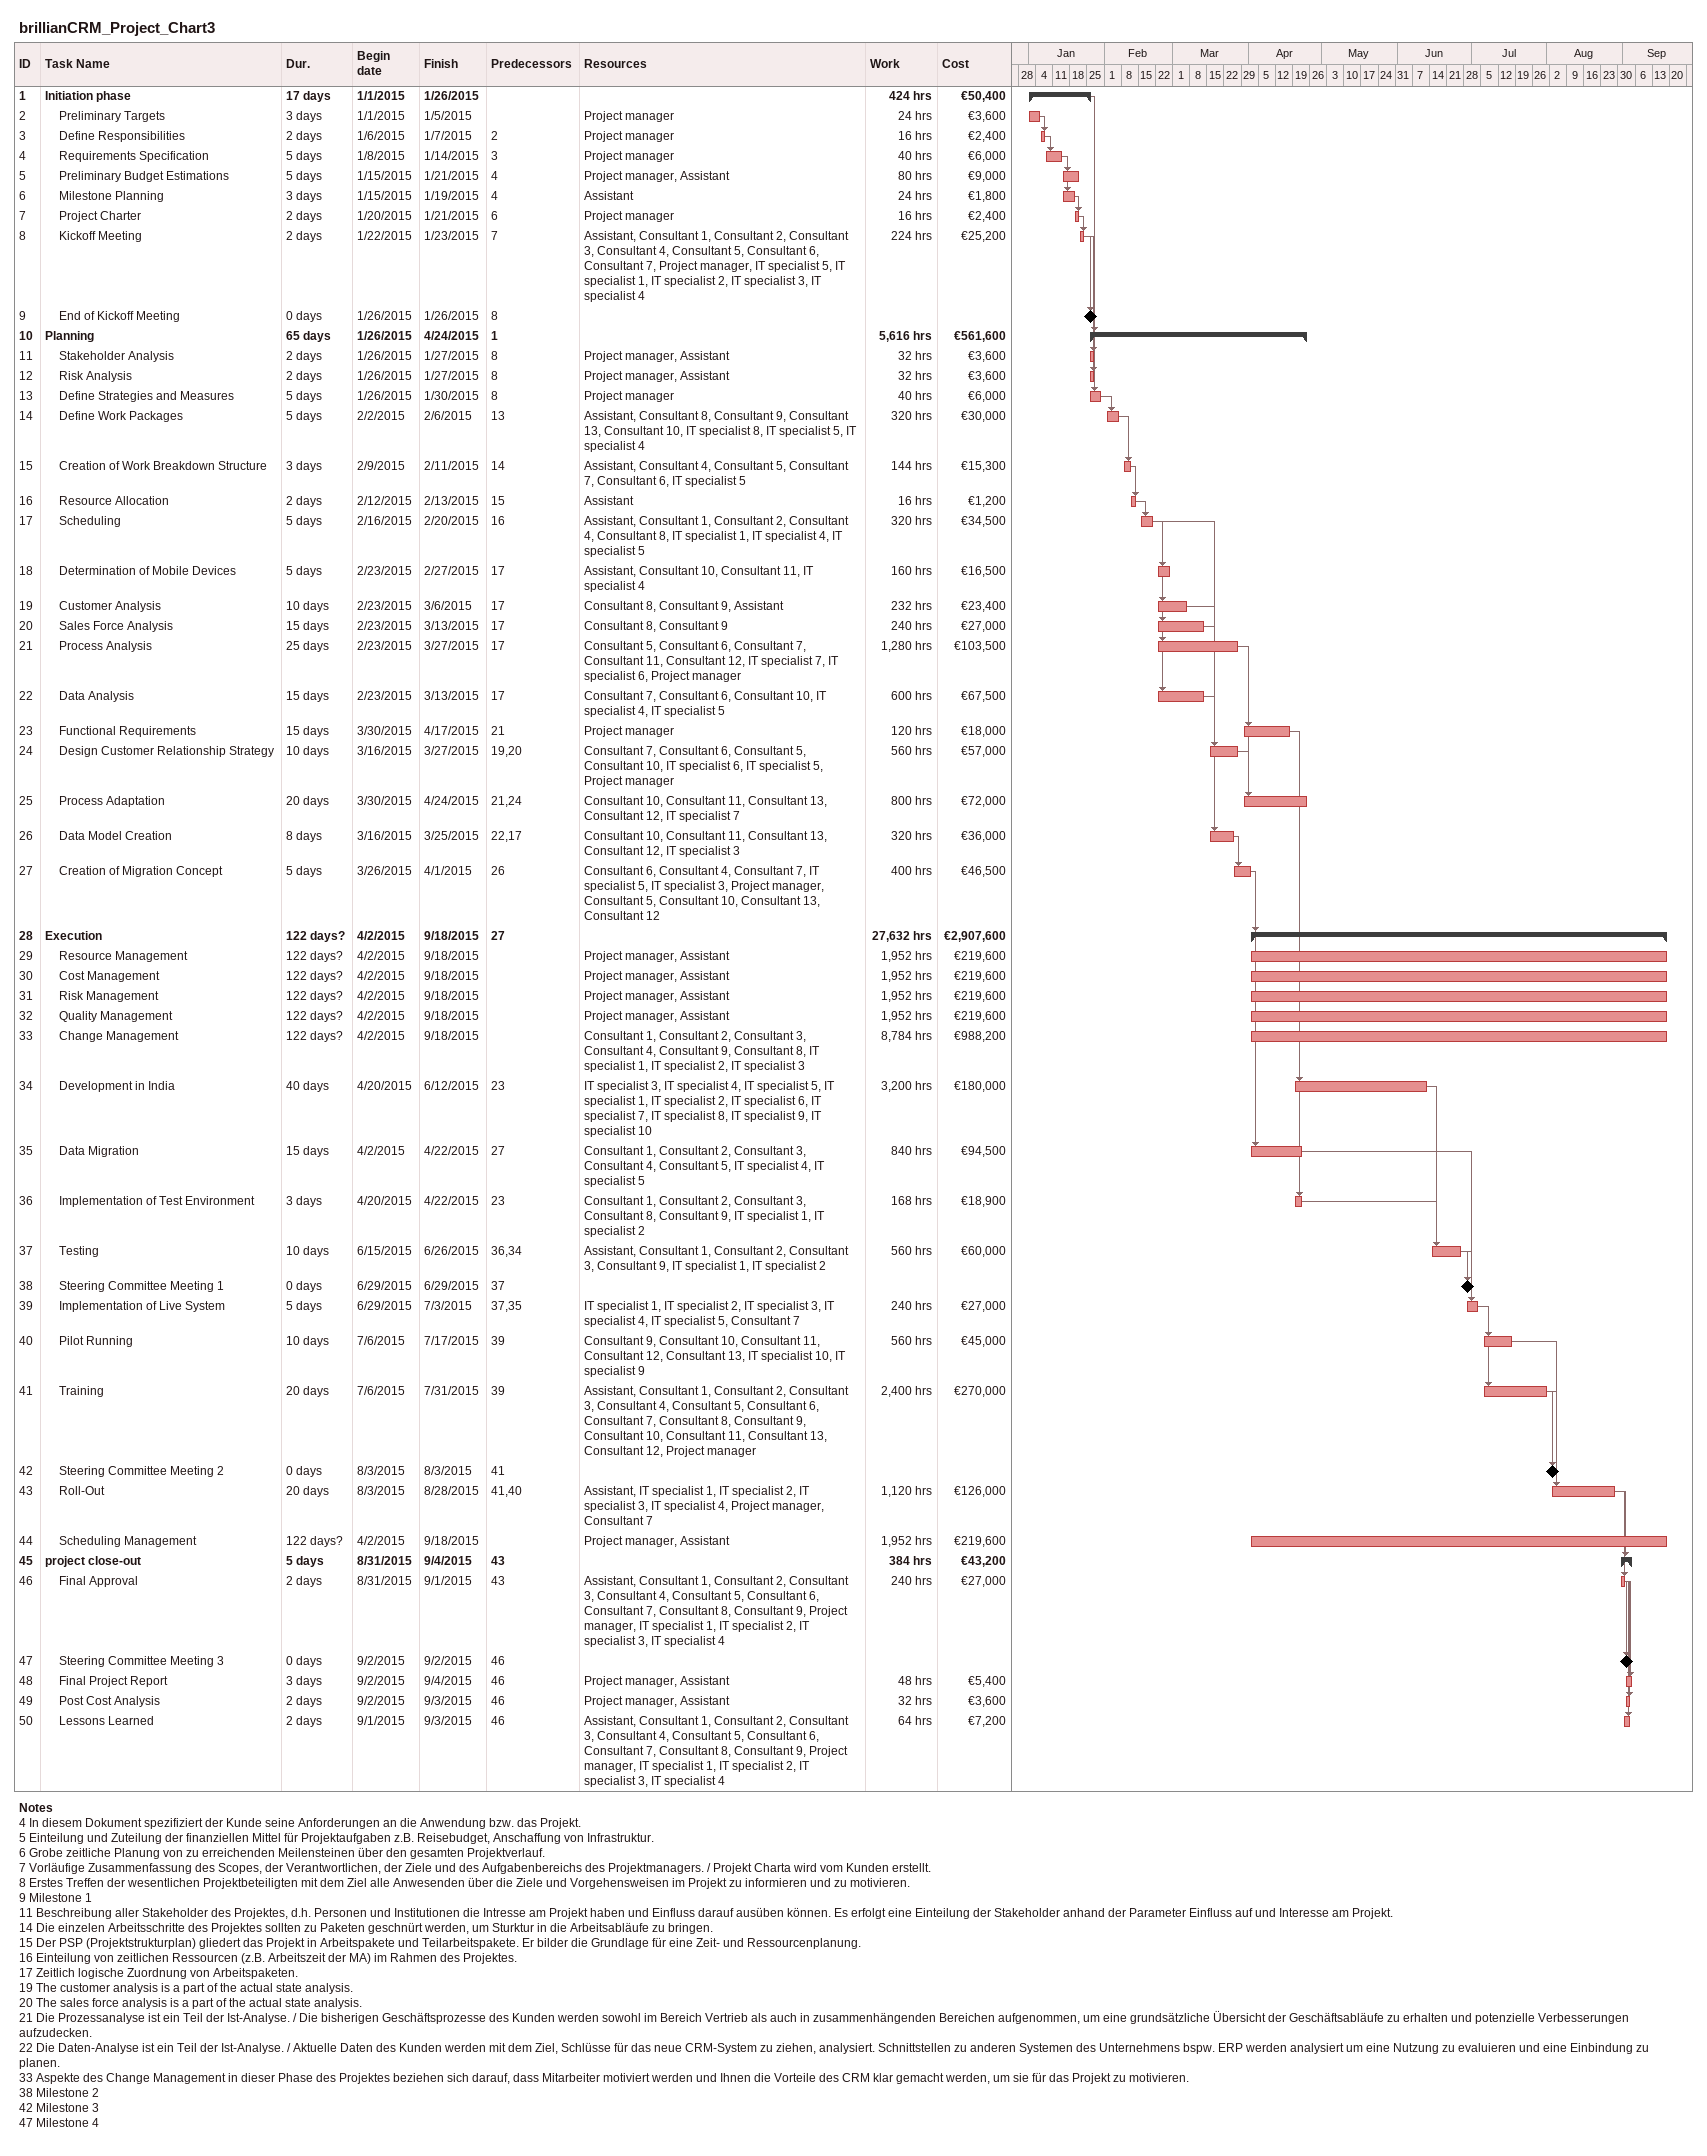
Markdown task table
brillianCRM_Project_Chart3

| ID | Level | Task | Duration | Start | Finish | Predecessors | Resources | Work (h) | Cost (€) |
|---|---|---|---|---|---|---|---|---|---|
| 1 | 1 | **Initiation phase** | 17d | 2015-01-01 | 2015-01-26 |  |  | 424 | 50400 |
| 2 | 2 | Preliminary Targets | 3d | 2015-01-01 | 2015-01-05 |  | Project manager | 24 | 3600 |
| 3 | 2 | Define Responsibilities | 2d | 2015-01-06 | 2015-01-07 | 2 | Project manager | 16 | 2400 |
| 4 | 2 | Requirements Specification | 5d | 2015-01-08 | 2015-01-14 | 3 | Project manager | 40 | 6000 |
| 5 | 2 | Preliminary Budget Estimations | 5d | 2015-01-15 | 2015-01-21 | 4 | Project manager, Assistant | 80 | 9000 |
| 6 | 2 | Milestone Planning | 3d | 2015-01-15 | 2015-01-19 | 4 | Assistant | 24 | 1800 |
| 7 | 2 | Project Charter | 2d | 2015-01-20 | 2015-01-21 | 6 | Project manager | 16 | 2400 |
| 8 | 2 | Kickoff Meeting | 2d | 2015-01-22 | 2015-01-23 | 7 | Assistant, Consultant 1, Consultant 2, Consultant 3, Consultant 4, Consultant 5, Consultant 6, Consultant 7, Project manager, IT specialist 5, IT specialist 1, IT specialist 2, IT specialist 3, IT specialist 4 | 224 | 25200 |
| 9 | 2 | End of Kickoff Meeting | 0d | 2015-01-26 | 2015-01-26 | 8 |  |  |  |
| 10 | 1 | **Planning** | 65d | 2015-01-26 | 2015-04-24 | 1 |  | 5616 | 561600 |
| 11 | 2 | Stakeholder Analysis | 2d | 2015-01-26 | 2015-01-27 | 8 | Project manager, Assistant | 32 | 3600 |
| 12 | 2 | Risk Analysis | 2d | 2015-01-26 | 2015-01-27 | 8 | Project manager, Assistant | 32 | 3600 |
| 13 | 2 | Define Strategies and Measures | 5d | 2015-01-26 | 2015-01-30 | 8 | Project manager | 40 | 6000 |
| 14 | 2 | Define Work Packages | 5d | 2015-02-02 | 2015-02-06 | 13 | Assistant, Consultant 8, Consultant 9, Consultant 13, Consultant 10, IT specialist 8, IT specialist 5, IT specialist 4 | 320 | 30000 |
| 15 | 2 | Creation of Work Breakdown Structure | 3d | 2015-02-09 | 2015-02-11 | 14 | Assistant, Consultant 4, Consultant 5, Consultant 7, Consultant 6, IT specialist 5 | 144 | 15300 |
| 16 | 2 | Resource Allocation | 2d | 2015-02-12 | 2015-02-13 | 15 | Assistant | 16 | 1200 |
| 17 | 2 | Scheduling | 5d | 2015-02-16 | 2015-02-20 | 16 | Assistant, Consultant 1, Consultant 2, Consultant 4, Consultant 8, IT specialist 1, IT specialist 4, IT specialist 5 | 320 | 34500 |
| 18 | 2 | Determination of Mobile Devices | 5d | 2015-02-23 | 2015-02-27 | 17 | Assistant, Consultant 10, Consultant 11, IT specialist 4 | 160 | 16500 |
| 19 | 2 | Customer Analysis | 10d | 2015-02-23 | 2015-03-06 | 17 | Consultant 8, Consultant 9, Assistant | 232 | 23400 |
| 20 | 2 | Sales Force Analysis | 15d | 2015-02-23 | 2015-03-13 | 17 | Consultant 8, Consultant 9 | 240 | 27000 |
| 21 | 2 | Process Analysis | 25d | 2015-02-23 | 2015-03-27 | 17 | Consultant 5, Consultant 6, Consultant 7, Consultant 11, Consultant 12, IT specialist 7, IT specialist 6, Project manager | 1280 | 103500 |
| 22 | 2 | Data Analysis | 15d | 2015-02-23 | 2015-03-13 | 17 | Consultant 7, Consultant 6, Consultant 10, IT specialist 4, IT specialist 5 | 600 | 67500 |
| 23 | 2 | Functional Requirements | 15d | 2015-03-30 | 2015-04-17 | 21 | Project manager | 120 | 18000 |
| 24 | 2 | Design Customer Relationship Strategy | 10d | 2015-03-16 | 2015-03-27 | 19, 20 | Consultant 7, Consultant 6, Consultant 5, Consultant 10, IT specialist 6, IT specialist 5, Project manager | 560 | 57000 |
| 25 | 2 | Process Adaptation | 20d | 2015-03-30 | 2015-04-24 | 21, 24 | Consultant 10, Consultant 11, Consultant 13, Consultant 12, IT specialist 7 | 800 | 72000 |
| 26 | 2 | Data Model Creation | 8d | 2015-03-16 | 2015-03-25 | 22, 17 | Consultant 10, Consultant 11, Consultant 13, Consultant 12, IT specialist 3 | 320 | 36000 |
| 27 | 2 | Creation of Migration Concept | 5d | 2015-03-26 | 2015-04-01 | 26 | Consultant 6, Consultant 4, Consultant 7, IT specialist 5, IT specialist 3, Project manager, Consultant 5, Consultant 10, Consultant 13, Consultant 12 | 400 | 46500 |
| 28 | 1 | **Execution** | 122d? | 2015-04-02 | 2015-09-18 | 27 |  | 27632 | 2907600 |
| 29 | 2 | Resource Management | 122d? | 2015-04-02 | 2015-09-18 |  | Project manager, Assistant | 1952 | 219600 |
| 30 | 2 | Cost Management | 122d? | 2015-04-02 | 2015-09-18 |  | Project manager, Assistant | 1952 | 219600 |
| 31 | 2 | Risk Management | 122d? | 2015-04-02 | 2015-09-18 |  | Project manager, Assistant | 1952 | 219600 |
| 32 | 2 | Quality Management | 122d? | 2015-04-02 | 2015-09-18 |  | Project manager, Assistant | 1952 | 219600 |
| 33 | 2 | Change Management | 122d? | 2015-04-02 | 2015-09-18 |  | Consultant 1, Consultant 2, Consultant 3, Consultant 4, Consultant 9, Consultant 8, IT specialist 1, IT specialist 2, IT specialist 3 | 8784 | 988200 |
| 34 | 2 | Development in India | 40d | 2015-04-20 | 2015-06-12 | 23 | IT specialist 3, IT specialist 4, IT specialist 5, IT specialist 1, IT specialist 2, IT specialist 6, IT specialist 7, IT specialist 8, IT specialist 9, IT specialist 10 | 3200 | 180000 |
| 35 | 2 | Data Migration | 15d | 2015-04-02 | 2015-04-22 | 27 | Consultant 1, Consultant 2, Consultant 3, Consultant 4, Consultant 5, IT specialist 4, IT specialist 5 | 840 | 94500 |
| 36 | 2 | Implementation of Test Environment | 3d | 2015-04-20 | 2015-04-22 | 23 | Consultant 1, Consultant 2, Consultant 3, Consultant 8, Consultant 9, IT specialist 1, IT specialist 2 | 168 | 18900 |
| 37 | 2 | Testing | 10d | 2015-06-15 | 2015-06-26 | 36, 34 | Assistant, Consultant 1, Consultant 2, Consultant 3, Consultant 9, IT specialist 1, IT specialist 2 | 560 | 60000 |
| 38 | 2 | Steering Committee Meeting 1 | 0d | 2015-06-29 | 2015-06-29 | 37 |  |  |  |
| 39 | 2 | Implementation of Live System | 5d | 2015-06-29 | 2015-07-03 | 37, 35 | IT specialist 1, IT specialist 2, IT specialist 3, IT specialist 4, IT specialist 5, Consultant 7 | 240 | 27000 |
| 40 | 2 | Pilot Running | 10d | 2015-07-06 | 2015-07-17 | 39 | Consultant 9, Consultant 10, Consultant 11, Consultant 12, Consultant 13, IT specialist 10, IT specialist 9 | 560 | 45000 |
| 41 | 2 | Training | 20d | 2015-07-06 | 2015-07-31 | 39 | Assistant, Consultant 1, Consultant 2, Consultant 3, Consultant 4, Consultant 5, Consultant 6, Consultant 7, Consultant 8, Consultant 9, Consultant 10, Consultant 11, Consultant 13, Consultant 12, Project manager | 2400 | 270000 |
| 42 | 2 | Steering Committee Meeting 2 | 0d | 2015-08-03 | 2015-08-03 | 41 |  |  |  |
| 43 | 2 | Roll-Out | 20d | 2015-08-03 | 2015-08-28 | 41, 40 | Assistant, IT specialist 1, IT specialist 2, IT specialist 3, IT specialist 4, Project manager, Consultant 7 | 1120 | 126000 |
| 44 | 2 | Scheduling Management | 122d? | 2015-04-02 | 2015-09-18 |  | Project manager, Assistant | 1952 | 219600 |
| 45 | 1 | **project close-out** | 5d | 2015-08-31 | 2015-09-04 | 43 |  | 384 | 43200 |
| 46 | 2 | Final Approval | 2d | 2015-08-31 | 2015-09-01 | 43 | Assistant, Consultant 1, Consultant 2, Consultant 3, Consultant 4, Consultant 5, Consultant 6, Consultant 7, Consultant 8, Consultant 9, Project manager, IT specialist 1, IT specialist 2, IT specialist 3, IT specialist 4 | 240 | 27000 |
| 47 | 2 | Steering Committee Meeting 3 | 0d | 2015-09-02 | 2015-09-02 | 46 |  |  |  |
| 48 | 2 | Final Project Report | 3d | 2015-09-02 | 2015-09-04 | 46 | Project manager, Assistant | 48 | 5400 |
| 49 | 2 | Post Cost Analysis | 2d | 2015-09-02 | 2015-09-03 | 46 | Project manager, Assistant | 32 | 3600 |
| 50 | 2 | Lessons Learned | 2d | 2015-09-01 | 2015-09-03 | 46 | Assistant, Consultant 1, Consultant 2, Consultant 3, Consultant 4, Consultant 5, Consultant 6, Consultant 7, Consultant 8, Consultant 9, Project manager, IT specialist 1, IT specialist 2, IT specialist 3, IT specialist 4 | 64 | 7200 |

Notes
- 4: In diesem Dokument spezifiziert der Kunde seine Anforderungen an die Anwendung bzw. das Projekt.
- 5: Einteilung und Zuteilung der finanziellen Mittel für Projektaufgaben z.B. Reisebudget, Anschaffung von Infrastruktur.
- 6: Grobe zeitliche Planung von zu erreichenden Meilensteinen über den gesamten Projektverlauf.
- 7: Vorläufige Zusammenfassung des Scopes, der Verantwortlichen, der Ziele und des Aufgabenbereichs des Projektmanagers. / Projekt Charta wird vom Kunden erstellt.
- 8: Erstes Treffen der wesentlichen Projektbeteiligten mit dem Ziel alle Anwesenden über die Ziele und Vorgehensweisen im Projekt zu informieren und zu motivieren.
- 9: Milestone 1
- 11: Beschreibung aller Stakeholder des Projektes, d.h. Personen und Institutionen die Intresse am Projekt haben und Einfluss darauf ausüben können. Es erfolgt eine Einteilung der Stakeholder anhand der Parameter Einfluss auf und Interesse am Projekt.
- 14: Die einzelen Arbeitsschritte des Projektes sollten zu Paketen geschnürt werden, um Sturktur in die Arbeitsabläufe zu bringen.
- 15: Der PSP (Projektstrukturplan) gliedert das Projekt in Arbeitspakete und Teilarbeitspakete. Er bilder die Grundlage für eine Zeit- und Ressourcenplanung.
- 16: Einteilung von zeitlichen Ressourcen (z.B. Arbeitszeit der MA) im Rahmen des Projektes.
- 17: Zeitlich logische Zuordnung von Arbeitspaketen.
- 19: The customer analysis is a part of the actual state analysis.
- 20: The sales force analysis is a part of the actual state analysis.
- 21: Die Prozessanalyse ist ein Teil der Ist-Analyse. / Die bisherigen Geschäftsprozesse des Kunden werden sowohl im Bereich Vertrieb als auch in zusammenhängenden Bereichen aufgenommen, um eine grundsätzliche Übersicht der Geschäftsabläufe zu erhalten und potenzielle Verbesserungen aufzudecken.
- 22: Die Daten-Analyse ist ein Teil der Ist-Analyse. / Aktuelle Daten des Kunden werden mit dem Ziel, Schlüsse für das neue CRM-System zu ziehen, analysiert. Schnittstellen zu anderen Systemen des Unternehmens bspw. ERP werden analysiert um eine Nutzung zu evaluieren und eine Einbindung zu planen.
- 33: Aspekte des Change Management in dieser Phase des Projektes beziehen sich darauf, dass Mitarbeiter motiviert werden und Ihnen die Vorteile des CRM klar gemacht werden, um sie für das Projekt zu motivieren.
- 38: Milestone 2
- 42: Milestone 3
- 47: Milestone 4
